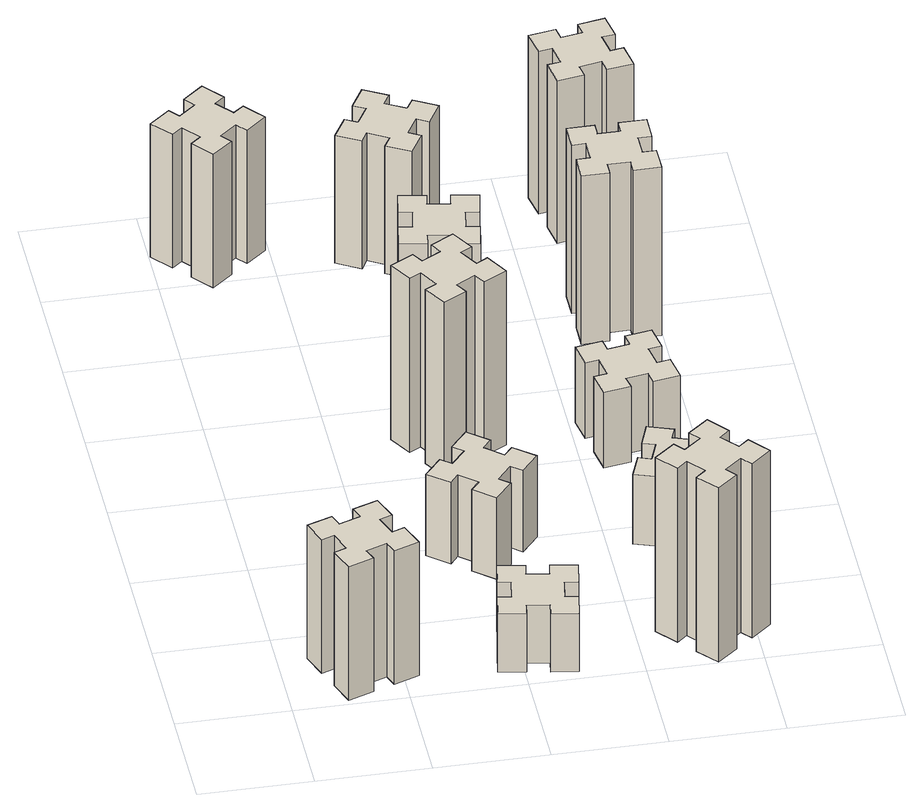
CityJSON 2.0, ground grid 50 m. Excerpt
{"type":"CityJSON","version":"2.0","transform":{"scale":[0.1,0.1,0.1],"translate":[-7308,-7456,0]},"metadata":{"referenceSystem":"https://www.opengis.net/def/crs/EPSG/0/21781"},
"CityObjects":{
"building1":{"type":"Building","attributes":{"class":"1000","function":"1000","usage":"1000","yearOfConstruction":2016,"roofType":"1000","measuredHeight":69,"storeysAboveGround":30,"storeysBelowGround":0},"geometry":[{"type":"Solid","lod":"1","boundaries":[[[[0,1,2,3,4,5,6,7,8,9,10,11,12,13,14,15,16,17,18,19]],[[17,16,20,21]],[[16,15,22,20]],[[15,14,23,22]],[[14,13,24,23]],[[13,12,25,24]],[[12,11,26,25]],[[11,10,27,26]],[[10,9,28,27]],[[9,8,29,28]],[[8,7,30,29]],[[7,6,31,30]],[[6,5,32,31]],[[5,4,33,32]],[[4,3,34,33]],[[3,2,35,34]],[[2,1,36,35]],[[1,0,37,36]],[[0,19,38,37]],[[19,18,39,38]],[[18,17,21,39]],[[24,25,26,27,28,29,30,31,32,33,34,35,36,37,38,39,21,20,22,23]]]]}]},
"building2":{"type":"Building","attributes":{"class":"1000","function":"1000","usage":"1000","yearOfConstruction":2016,"roofType":"1000","measuredHeight":30,"storeysAboveGround":30,"storeysBelowGround":0},"geometry":[{"type":"Solid","lod":"1","boundaries":[[[[40,41,42,43,44,45,46,47,48,49,50,51,52,53,54,55,56,57,58,59]],[[57,56,60,61]],[[56,55,62,60]],[[55,54,63,62]],[[54,53,64,63]],[[53,52,65,64]],[[52,51,66,65]],[[51,50,67,66]],[[50,49,68,67]],[[49,48,69,68]],[[48,47,70,69]],[[47,46,71,70]],[[46,45,72,71]],[[45,44,73,72]],[[44,43,74,73]],[[43,42,75,74]],[[42,41,76,75]],[[41,40,77,76]],[[40,59,78,77]],[[59,58,79,78]],[[58,57,61,79]],[[64,65,66,67,68,69,70,71,72,73,74,75,76,77,78,79,61,60,62,63]]]]}]},
"building3":{"type":"Building","attributes":{"class":"1000","function":"1000","usage":"1000","yearOfConstruction":2016,"roofType":"1000","measuredHeight":69,"storeysAboveGround":30,"storeysBelowGround":0},"geometry":[{"type":"Solid","lod":"1","boundaries":[[[[80,81,82,83,84,85,86,87,88,89,90,91,92,93,94,95,96,97,98,99]],[[97,96,100,101]],[[96,95,102,100]],[[95,94,103,102]],[[94,93,104,103]],[[93,92,105,104]],[[92,91,106,105]],[[91,90,107,106]],[[90,89,108,107]],[[89,88,109,108]],[[88,87,110,109]],[[87,86,111,110]],[[86,85,112,111]],[[85,84,113,112]],[[84,83,114,113]],[[83,82,115,114]],[[82,81,116,115]],[[81,80,117,116]],[[80,99,118,117]],[[99,98,119,118]],[[98,97,101,119]],[[104,105,106,107,108,109,110,111,112,113,114,115,116,117,118,119,101,100,102,103]]]]}]},
"building4":{"type":"Building","attributes":{"class":"1000","function":"1000","usage":"1000","yearOfConstruction":2016,"roofType":"1000","measuredHeight":42,"storeysAboveGround":30,"storeysBelowGround":0},"geometry":[{"type":"Solid","lod":"1","boundaries":[[[[120,121,122,123,124,125,126,127,128,129,130,131,132,133,134,135,136,137,138,139]],[[137,136,140,141]],[[136,135,142,140]],[[135,134,143,142]],[[134,133,144,143]],[[133,132,145,144]],[[132,131,146,145]],[[131,130,147,146]],[[130,129,148,147]],[[129,128,149,148]],[[128,127,150,149]],[[127,126,151,150]],[[126,125,152,151]],[[125,124,153,152]],[[124,123,154,153]],[[123,122,155,154]],[[122,121,156,155]],[[121,120,157,156]],[[120,139,158,157]],[[139,138,159,158]],[[138,137,141,159]],[[144,145,146,147,148,149,150,151,152,153,154,155,156,157,158,159,141,140,142,143]]]]}]},
"building5":{"type":"Building","attributes":{"class":"1000","function":"1000","usage":"1000","yearOfConstruction":2016,"roofType":"1000","measuredHeight":90,"storeysAboveGround":30,"storeysBelowGround":0},"geometry":[{"type":"Solid","lod":"1","boundaries":[[[[160,161,162,163,164,165,166,167,168,169,170,171,172,173,174,175,176,177,178,179]],[[177,176,180,181]],[[176,175,182,180]],[[175,174,183,182]],[[174,173,184,183]],[[173,172,185,184]],[[172,171,186,185]],[[171,170,187,186]],[[170,169,188,187]],[[169,168,189,188]],[[168,167,190,189]],[[167,166,191,190]],[[166,165,192,191]],[[165,164,193,192]],[[164,163,194,193]],[[163,162,195,194]],[[162,161,196,195]],[[161,160,197,196]],[[160,179,198,197]],[[179,178,199,198]],[[178,177,181,199]],[[184,185,186,187,188,189,190,191,192,193,194,195,196,197,198,199,181,180,182,183]]]]}]},
"building6":{"type":"Building","attributes":{"class":"1000","function":"1000","usage":"1000","yearOfConstruction":2016,"roofType":"1000","measuredHeight":60,"storeysAboveGround":30,"storeysBelowGround":0},"geometry":[{"type":"Solid","lod":"1","boundaries":[[[[200,201,202,203,204,205,206,207,208,209,210,211,212,213,214,215,216,217,218,219]],[[217,216,220,221]],[[216,215,222,220]],[[215,214,223,222]],[[214,213,224,223]],[[213,212,225,224]],[[212,211,226,225]],[[211,210,227,226]],[[210,209,228,227]],[[209,208,229,228]],[[208,207,230,229]],[[207,206,231,230]],[[206,205,232,231]],[[205,204,233,232]],[[204,203,234,233]],[[203,202,235,234]],[[202,201,236,235]],[[201,200,237,236]],[[200,219,238,237]],[[219,218,239,238]],[[218,217,221,239]],[[224,225,226,227,228,229,230,231,232,233,234,235,236,237,238,239,221,220,222,223]]]]}]},
"building7":{"type":"Building","attributes":{"class":"1000","function":"1000","usage":"1000","yearOfConstruction":2016,"roofType":"1000","measuredHeight":90,"storeysAboveGround":30,"storeysBelowGround":0},"geometry":[{"type":"Solid","lod":"1","boundaries":[[[[240,241,242,243,244,245,246,247,248,249,250,251,252,253,254,255,256,257,258,259]],[[257,256,260,261]],[[256,255,262,260]],[[255,254,263,262]],[[254,253,264,263]],[[253,252,265,264]],[[252,251,266,265]],[[251,250,267,266]],[[250,249,268,267]],[[249,248,269,268]],[[248,247,270,269]],[[247,246,271,270]],[[246,245,272,271]],[[245,244,273,272]],[[244,243,274,273]],[[243,242,275,274]],[[242,241,276,275]],[[241,240,277,276]],[[240,259,278,277]],[[259,258,279,278]],[[258,257,261,279]],[[264,265,266,267,268,269,270,271,272,273,274,275,276,277,278,279,261,260,262,263]]]]}]},
"building8":{"type":"Building","attributes":{"class":"1000","function":"1000","usage":"1000","yearOfConstruction":2016,"roofType":"1000","measuredHeight":66,"storeysAboveGround":30,"storeysBelowGround":0},"geometry":[{"type":"Solid","lod":"1","boundaries":[[[[280,281,282,283,284,285,286,287,288,289,290,291,292,293,294,295,296,297,298,299]],[[297,296,300,301]],[[296,295,302,300]],[[295,294,303,302]],[[294,293,304,303]],[[293,292,305,304]],[[292,291,306,305]],[[291,290,307,306]],[[290,289,308,307]],[[289,288,309,308]],[[288,287,310,309]],[[287,286,311,310]],[[286,285,312,311]],[[285,284,313,312]],[[284,283,314,313]],[[283,282,315,314]],[[282,281,316,315]],[[281,280,317,316]],[[280,299,318,317]],[[299,298,319,318]],[[298,297,301,319]],[[304,305,306,307,308,309,310,311,312,313,314,315,316,317,318,319,301,300,302,303]]]]}]},
"building9":{"type":"Building","attributes":{"class":"1000","function":"1000","usage":"1000","yearOfConstruction":2016,"roofType":"1000","measuredHeight":36,"storeysAboveGround":30,"storeysBelowGround":0},"geometry":[{"type":"Solid","lod":"1","boundaries":[[[[320,321,322,323,324,325,326,327,328,329,330,331,332,333,334,335,336,337,338,339]],[[337,336,340,341]],[[336,335,342,340]],[[335,334,343,342]],[[334,333,344,343]],[[333,332,345,344]],[[332,331,346,345]],[[331,330,347,346]],[[330,329,348,347]],[[329,328,349,348]],[[328,327,350,349]],[[327,326,351,350]],[[326,325,352,351]],[[325,324,353,352]],[[324,323,354,353]],[[323,322,355,354]],[[322,321,356,355]],[[321,320,357,356]],[[320,339,358,357]],[[339,338,359,358]],[[338,337,341,359]],[[344,345,346,347,348,349,350,351,352,353,354,355,356,357,358,359,341,340,342,343]]]]}]},
"building10":{"type":"Building","attributes":{"class":"1000","function":"1000","usage":"1000","yearOfConstruction":2016,"roofType":"1000","measuredHeight":39,"storeysAboveGround":30,"storeysBelowGround":0},"geometry":[{"type":"Solid","lod":"1","boundaries":[[[[360,361,362,363,364,365,366,367,368,369,370,371,372,373,374,375,376,377,378,379]],[[377,376,380,381]],[[376,375,382,380]],[[375,374,383,382]],[[374,373,384,383]],[[373,372,385,384]],[[372,371,386,385]],[[371,370,387,386]],[[370,369,388,387]],[[369,368,389,388]],[[368,367,390,389]],[[367,366,391,390]],[[366,365,392,391]],[[365,364,393,392]],[[364,363,394,393]],[[363,362,395,394]],[[362,361,396,395]],[[361,360,397,396]],[[360,379,398,397]],[[379,378,399,398]],[[378,377,381,399]],[[384,385,386,387,388,389,390,391,392,393,394,395,396,397,398,399,381,380,382,383]]]]}]},
"building11":{"type":"Building","attributes":{"class":"1000","function":"1000","usage":"1000","yearOfConstruction":2016,"roofType":"1000","measuredHeight":87,"storeysAboveGround":30,"storeysBelowGround":0},"geometry":[{"type":"Solid","lod":"1","boundaries":[[[[400,401,402,403,404,405,406,407,408,409,410,411,412,413,414,415,416,417,418,419]],[[417,416,420,421]],[[416,415,422,420]],[[415,414,423,422]],[[414,413,424,423]],[[413,412,425,424]],[[412,411,426,425]],[[411,410,427,426]],[[410,409,428,427]],[[409,408,429,428]],[[408,407,430,429]],[[407,406,431,430]],[[406,405,432,431]],[[405,404,433,432]],[[404,403,434,433]],[[403,402,435,434]],[[402,401,436,435]],[[401,400,437,436]],[[400,419,438,437]],[[419,418,439,438]],[[418,417,421,439]],[[424,425,426,427,428,429,430,431,432,433,434,435,436,437,438,439,421,420,422,423]]]]}]},
"building12":{"type":"Building","attributes":{"class":"1000","function":"1000","usage":"1000","yearOfConstruction":2016,"roofType":"1000","measuredHeight":84,"storeysAboveGround":30,"storeysBelowGround":0},"geometry":[{"type":"Solid","lod":"1","boundaries":[[[[440,441,442,443,444,445,446,447,448,449,450,451,452,453,454,455,456,457,458,459]],[[457,456,460,461]],[[456,455,462,460]],[[455,454,463,462]],[[454,453,464,463]],[[453,452,465,464]],[[452,451,466,465]],[[451,450,467,466]],[[450,449,468,467]],[[449,448,469,468]],[[448,447,470,469]],[[447,446,471,470]],[[446,445,472,471]],[[445,444,473,472]],[[444,443,474,473]],[[443,442,475,474]],[[442,441,476,475]],[[441,440,477,476]],[[440,459,478,477]],[[459,458,479,478]],[[458,457,461,479]],[[464,465,466,467,468,469,470,471,472,473,474,475,476,477,478,479,461,460,462,463]]]]}]}
},
"vertices":[
[355,366,0],[261,332,0],[240,388,0],[127,347,0],[169,234,0],[225,255,0],[259,161,0],[203,140,0],[244,27,0],[357,69,0],[336,125,0],[430,159,0],[450,103,0],[563,144,0],[522,257,0],[466,236,0],[432,330,0],[488,350,0],[447,463,0],[334,422,0],[432,330,690],[488,350,690],[466,236,690],[522,257,690],[563,144,690],[450,103,690],[430,159,690],[336,125,690],[357,69,690],[244,27,690],[203,140,690],[259,161,690],[225,255,690],[169,234,690],[127,347,690],[240,388,690],[261,332,690],[355,366,690],[334,422,690],[447,463,690],
[986,314,0],[968,215,0],[909,226,0],[888,107,0],[1007,87,0],[1017,146,0],[1115,128,0],[1105,69,0],[1223,48,0],[1244,167,0],[1185,177,0],[1202,275,0],[1261,265,0],[1282,383,0],[1164,404,0],[1154,345,0],[1055,362,0],[1066,421,0],[947,442,0],[927,324,0],[1055,362,300],[1066,421,300],[1154,345,300],[1164,404,300],[1282,383,300],[1261,265,300],[1202,275,300],[1185,177,300],[1244,167,300],[1223,48,300],[1105,69,300],[1115,128,300],[1017,146,300],[1007,87,300],[888,107,300],[909,226,300],[968,215,300],[986,314,300],[927,324,300],[947,442,300],
[278,3089,0],[354,3153,0],[393,3107,0],[485,3184,0],[408,3276,0],[362,3238,0],[297,3314,0],[343,3353,0],[266,3445,0],[174,3368,0],[213,3322,0],[136,3257,0],[98,3303,0],[6,3226,0],[83,3134,0],[129,3173,0],[193,3096,0],[147,3058,0],[224,2966,0],[316,3043,0],[193,3096,690],[147,3058,690],[129,3173,690],[83,3134,690],[6,3226,690],[98,3303,690],[136,3257,690],[213,3322,690],[174,3368,690],[266,3445,690],[343,3353,690],[297,3314,690],[362,3238,690],[408,3276,690],[485,3184,690],[393,3107,690],[354,3153,690],[278,3089,690],[316,3043,690],[224,2966,690],
[1037,876,0],[1102,953,0],[1148,914,0],[1225,1006,0],[1133,1083,0],[1094,1037,0],[1018,1102,0],[1056,1148,0],[964,1225,0],[887,1133,0],[933,1094,0],[869,1018,0],[823,1056,0],[746,964,0],[838,887,0],[876,933,0],[953,869,0],[914,823,0],[1006,746,0],[1083,838,0],[953,869,420],[914,823,420],[876,933,420],[838,887,420],[746,964,420],[823,1056,420],[869,1018,420],[933,1094,420],[887,1133,420],[964,1225,420],[1056,1148,420],[1018,1102,420],[1094,1037,420],[1133,1083,420],[1225,1006,420],[1148,914,420],[1102,953,420],[1037,876,420],[1083,838,420],[1006,746,420],
[1106,1737,0],[1056,1824,0],[1108,1854,0],[1048,1958,0],[944,1898,0],[974,1846,0],[887,1796,0],[857,1848,0],[753,1788,0],[813,1684,0],[865,1714,0],[915,1627,0],[863,1597,0],[923,1493,0],[1027,1553,0],[997,1605,0],[1084,1655,0],[1114,1603,0],[1218,1663,0],[1158,1767,0],[1084,1655,900],[1114,1603,900],[997,1605,900],[1027,1553,900],[923,1493,900],[863,1597,900],[915,1627,900],[865,1714,900],[813,1684,900],[753,1788,900],[857,1848,900],[887,1796,900],[974,1846,900],[944,1898,900],[1048,1958,900],[1108,1854,900],[1056,1824,900],[1106,1737,900],[1158,1767,900],[1218,1663,900],
[986,2534,0],[968,2435,0],[909,2446,0],[888,2327,0],[1007,2307,0],[1017,2366,0],[1115,2348,0],[1105,2289,0],[1223,2268,0],[1244,2387,0],[1185,2397,0],[1202,2495,0],[1261,2485,0],[1282,2603,0],[1164,2624,0],[1154,2565,0],[1055,2582,0],[1066,2641,0],[947,2662,0],[927,2544,0],[1055,2582,600],[1066,2641,600],[1154,2565,600],[1164,2624,600],[1282,2603,600],[1261,2485,600],[1202,2495,600],[1185,2397,600],[1244,2387,600],[1223,2268,600],[1105,2289,600],[1115,2348,600],[1017,2366,600],[1007,2307,600],[888,2327,600],[909,2446,600],[968,2435,600],[986,2534,600],[927,2544,600],[947,2662,600],
[1858,129,0],[1934,193,0],[1973,147,0],[2065,224,0],[1988,316,0],[1942,278,0],[1877,354,0],[1923,393,0],[1846,485,0],[1754,408,0],[1793,362,0],[1716,297,0],[1678,343,0],[1586,266,0],[1663,174,0],[1709,213,0],[1773,136,0],[1727,98,0],[1804,6,0],[1896,83,0],[1773,136,900],[1727,98,900],[1709,213,900],[1663,174,900],[1586,266,900],[1678,343,900],[1716,297,900],[1793,362,900],[1754,408,900],[1846,485,900],[1923,393,900],[1877,354,900],[1942,278,900],[1988,316,900],[2065,224,900],[1973,147,900],[1934,193,900],[1858,129,900],[1896,83,900],[1804,6,900],
[1084,3176,0],[997,3226,0],[1027,3278,0],[923,3338,0],[863,3234,0],[915,3204,0],[865,3117,0],[813,3147,0],[753,3043,0],[857,2983,0],[887,3035,0],[974,2985,0],[944,2933,0],[1048,2873,0],[1108,2977,0],[1056,3007,0],[1106,3094,0],[1158,3064,0],[1218,3168,0],[1114,3228,0],[1106,3094,660],[1158,3064,660],[1056,3007,660],[1108,2977,660],[1048,2873,660],[944,2933,660],[974,2985,660],[887,3035,660],[857,2983,660],[753,3043,660],[813,3147,660],[865,3117,660],[915,3204,660],[863,3234,660],[923,3338,660],[1027,3278,660],[997,3226,660],[1084,3176,660],[1114,3228,660],[1218,3168,660],
[1741,899,0],[1835,865,0],[1814,809,0],[1927,767,0],[1968,880,0],[1912,901,0],[1946,995,0],[2002,974,0],[2043,1087,0],[1930,1128,0],[1910,1072,0],[1816,1106,0],[1837,1162,0],[1724,1203,0],[1683,1090,0],[1739,1070,0],[1705,976,0],[1649,997,0],[1607,884,0],[1720,843,0],[1705,976,360],[1649,997,360],[1739,1070,360],[1683,1090,360],[1724,1203,360],[1837,1162,360],[1816,1106,360],[1910,1072,360],[1930,1128,360],[2043,1087,360],[2002,974,360],[1946,995,360],[1912,901,360],[1968,880,360],[1927,767,360],[1814,809,360],[1835,865,360],[1741,899,360],[1720,843,360],[1607,884,360],
[1755,1742,0],[1657,1725,0],[1647,1784,0],[1528,1763,0],[1549,1645,0],[1608,1655,0],[1626,1557,0],[1567,1547,0],[1587,1428,0],[1706,1449,0],[1695,1508,0],[1794,1526,0],[1804,1467,0],[1922,1487,0],[1901,1606,0],[1842,1595,0],[1825,1694,0],[1884,1704,0],[1863,1822,0],[1745,1801,0],[1825,1694,390],[1884,1704,390],[1842,1595,390],[1901,1606,390],[1922,1487,390],[1804,1467,390],[1794,1526,390],[1695,1508,390],[1706,1449,390],[1587,1428,390],[1567,1547,390],[1626,1557,390],[1608,1655,390],[1549,1645,390],[1528,1763,390],[1647,1784,390],[1657,1725,390],[1755,1742,390],[1745,1801,390],[1863,1822,390],
[1875,2575,0],[1775,2575,0],[1775,2635,0],[1655,2635,0],[1655,2515,0],[1715,2515,0],[1715,2415,0],[1655,2415,0],[1655,2295,0],[1775,2295,0],[1775,2355,0],[1875,2355,0],[1875,2295,0],[1995,2295,0],[1995,2415,0],[1935,2415,0],[1935,2515,0],[1995,2515,0],[1995,2635,0],[1875,2635,0],[1935,2515,870],[1995,2515,870],[1935,2415,870],[1995,2415,870],[1995,2295,870],[1875,2295,870],[1875,2355,870],[1775,2355,870],[1775,2295,870],[1655,2295,870],[1655,2415,870],[1715,2415,870],[1715,2515,870],[1655,2515,870],[1655,2635,870],[1775,2635,870],[1775,2575,870],[1875,2575,870],[1875,2635,870],[1995,2635,870],
[1942,3175,0],[1925,3274,0],[1984,3284,0],[1963,3402,0],[1845,3381,0],[1855,3322,0],[1757,3305,0],[1747,3364,0],[1628,3343,0],[1649,3225,0],[1708,3235,0],[1726,3137,0],[1667,3127,0],[1687,3008,0],[1806,3029,0],[1795,3088,0],[1894,3106,0],[1904,3047,0],[2022,3067,0],[2001,3186,0],[1894,3106,840],[1904,3047,840],[1795,3088,840],[1806,3029,840],[1687,3008,840],[1667,3127,840],[1726,3137,840],[1708,3235,840],[1649,3225,840],[1628,3343,840],[1747,3364,840],[1757,3305,840],[1855,3322,840],[1845,3381,840],[1963,3402,840],[1984,3284,840],[1925,3274,840],[1942,3175,840],[2001,3186,840],[2022,3067,840]
]}
